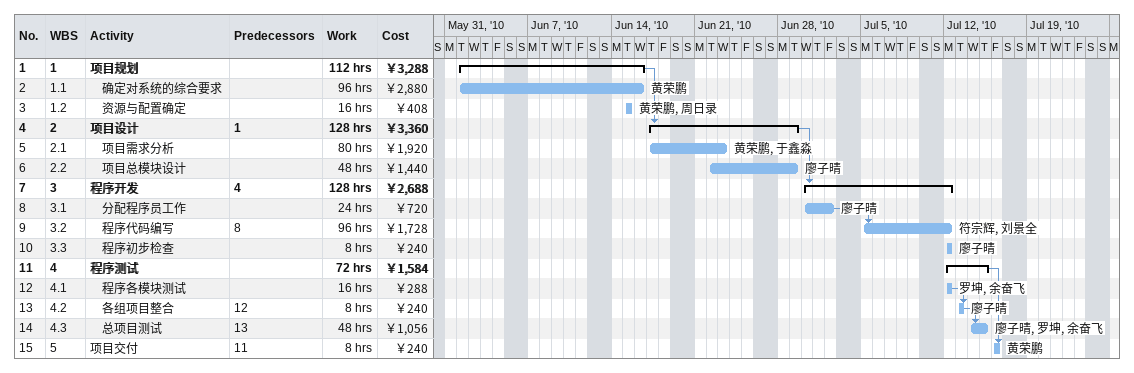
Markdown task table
| ID | WBS | Task | Start | Finish | Predecessors | Resources | Work (h) | Cost (￥) |
|---|---|---|---|---|---|---|---|---|
| 1 | 1 | **项目规划** | 2010-06-01 | 2010-06-16 |  |  | 112 | 3288 |
| 2 | 1.1 | 确定对系统的综合要求 | 2010-06-01 | 2010-06-16 |  | 黄荣鹏 | 96 | 2880 |
| 3 | 1.2 | 资源与配置确定 | 2010-06-15 | 2010-06-15 |  | 黄荣鹏, 周日录 | 16 | 408 |
| 4 | 2 | **项目设计** | 2010-06-17 | 2010-06-29 | 1 |  | 128 | 3360 |
| 5 | 2.1 | 项目需求分析 | 2010-06-17 | 2010-06-23 |  | 黄荣鹏, 于鑫淼 | 80 | 1920 |
| 6 | 2.2 | 项目总模块设计 | 2010-06-22 | 2010-06-29 |  | 廖子晴 | 48 | 1440 |
| 7 | 3 | **程序开发** | 2010-06-30 | 2010-07-12 | 4 |  | 128 | 2688 |
| 8 | 3.1 | 分配程序员工作 | 2010-06-30 | 2010-07-02 |  | 廖子晴 | 24 | 720 |
| 9 | 3.2 | 程序代码编写 | 2010-07-05 | 2010-07-12 | 8 | 符宗辉, 刘景全 | 96 | 1728 |
| 10 | 3.3 | 程序初步检查 | 2010-07-12 | 2010-07-12 |  | 廖子晴 | 8 | 240 |
| 11 | 4 | **程序测试** | 2010-07-12 | 2010-07-15 |  |  | 72 | 1584 |
| 12 | 4.1 | 程序各模块测试 | 2010-07-12 | 2010-07-12 |  | 罗坤, 余奋飞 | 16 | 288 |
| 13 | 4.2 | 各组项目整合 | 2010-07-13 | 2010-07-13 | 12 | 廖子晴 | 8 | 240 |
| 14 | 4.3 | 总项目测试 | 2010-07-14 | 2010-07-15 | 13 | 廖子晴, 罗坤, 余奋飞 | 48 | 1056 |
| 15 | 5 | 项目交付 | 2010-07-16 | 2010-07-16 | 11 | 黄荣鹏 | 8 | 240 |
